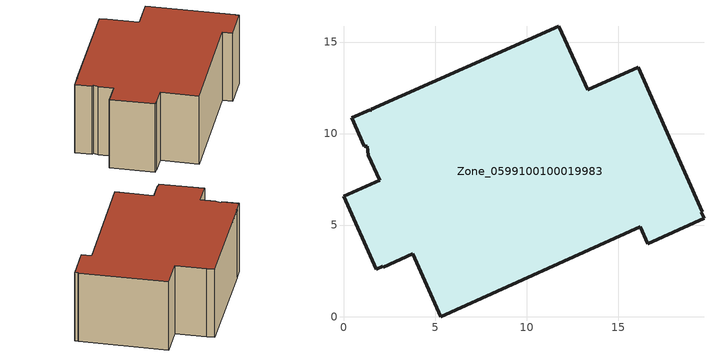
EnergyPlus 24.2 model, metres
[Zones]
Zone_0599100100019983
 floor ground (C_G): 0,6.58 1.97,7.45 1.36,8.82 1.3,9.3 1.14,9.31 0.45,10.86 1.45,11.3 1.55,11.26 1.52,11.33 11.75,15.85 12.09,15.16 13.34,12.38 16.09,13.62 19.59,5.72 19.54,5.69 19.69,5.37 16.61,3.98 16.2,4.9 5.32,0 3.79,3.43 2.18,2.7 2.15,2.76 1.79,2.58 z0
 wall outside (C_F): 5.32,0 16.2,4.9 16.61,3.98 19.69,5.37 19.54,5.69 19.59,5.72 16.09,13.62 13.34,12.38 12.09,15.16 11.75,15.85 1.52,11.33 1.55,11.26 1.45,11.3 0.45,10.86 1.14,9.31 1.3,9.3 1.36,8.82 1.97,7.45 0,6.58 1.79,2.58 2.15,2.76 2.18,2.7 3.79,3.43 5.32,0 z0:7.41
 roof outside (C_R): 3.79,3.43 5.32,0 16.2,4.9 16.61,3.98 19.69,5.37 19.54,5.69 19.59,5.72 16.09,13.62 13.34,12.38 12.09,15.16 11.75,15.85 1.52,11.33 1.55,11.26 1.45,11.3 0.45,10.86 1.14,9.31 1.3,9.3 1.36,8.82 1.97,7.45 0,6.58 1.79,2.58 2.15,2.76 2.18,2.7 z7.41
[BUILDING]
Pand.0599100100019983: North Axis=0; Terrain=City; Loads Convergence Tolerance Value=0.04; Temperature Convergence Tolerance Value=0.4; Solar Distribution=FullExterior; Maximum Number of Warmup Days=25; Minimum Number of Warmup Days=1
[Site:Location]
Rotterdam.The.Hague.AP_ZH_NLD Design_Conditions: Latitude=51.96; Longitude=4.45; Time Zone=1; Elevation=-4.5
[SITE:GROUNDTEMPERATURE:BUILDINGSURFACE]
18, 18, 18, 18, 18, 18, 18, 18, 18, 18, 18, 18
[MATERIAL] Thermal Absorptance=0.9; Solar Absorptance=0.7; Visible Absorptance=0.7
Name | Roughness | Thickness | Conductivity | Density | Specific Heat
G.D.2015-2018 | MediumSmooth | 0.15 | 0.0428571 | 540 | 1210
F.D.2015-2018 | Rough | 0.3 | 0.0666667 | 1920 | 840
R.D.2015-2018 | MediumRough | 0.2 | 0.0333333 | 1500 | 1000
[CONSTRUCTION]
C_G: G.D.2015-2018
C_F: F.D.2015-2018
C_R: R.D.2015-2018
[ZONE]
Zone_0599100100019983: Type=1; Multiplier=1; Ceiling Height=Autocalculate; Volume=Autocalculate; Floor Area=autocalculate; Part of Total Floor Area=Yes
[ZONEINFILTRATION:DESIGNFLOWRATE]
Infil_Zone_0599100100019983: Zone or ZoneList or Space or SpaceList=Zone_0599100100019983; Schedule=AlwaysOn; Design Flow Rate Calculation Method=Flow/Area; Flow Rate per Floor Area=0.0021; Constant Term Coefficient=1; Temperature Term Coefficient=0; Velocity Term Coefficient=0; Velocity Squared Term Coefficient=0
[HVACTEMPLATE:ZONE:IDEALLOADSAIRSYSTEM]
Zone_0599100100019983: Maximum Heating Supply Air Temperature=50; Minimum Cooling Supply Air Temperature=13; Maximum Heating Supply Air Humidity Ratio=0.0156; Minimum Cooling Supply Air Humidity Ratio=0.0077; Heating Limit=NoLimit; Cooling Limit=NoLimit; Dehumidification Control Type=ConstantSensibleHeatRatio; Cooling Sensible Heat Ratio=0.7; Dehumidification Setpoint=60; Humidification Control Type=None; Humidification Setpoint=30; Outdoor Air Method=None; Outdoor Air Flow Rate per Person=0.00944; Outdoor Air Flow Rate per Zone Floor Area=0; Outdoor Air Flow Rate per Zone=0; Demand Controlled Ventilation Type=None; Outdoor Air Economizer Type=NoEconomizer; Heat Recovery Type=None; Sensible Heat Recovery Effectiveness=0.7; Latent Heat Recovery Effectiveness=0.65
[ZONECONTROL:THERMOSTAT]
ThermostatControl_Zone_0599100100019983: Zone or ZoneList=Zone_0599100100019983; Control Type Schedule=DualSetpointControlType; Control 1=Thermostat_Zone_0599100100019983; Temperature Difference Between Cutout And Setpoint=0
[THERMOSTATSETPOINT:DUALSETPOINT]
Thermostat_Zone_0599100100019983: Heating Setpoint Temperature Schedule=HeatingSetpoint_Zone_0599100100019983; Cooling Setpoint Temperature Schedule=CoolingSetpoint_Zone_0599100100019983
[SCHEDULE:COMPACT]
HeatingSetpoint_Zone_0599100100019983: Through: 12/31, For: AllDays, Until: 24:00, 21
CoolingSetpoint_Zone_0599100100019983: Through: 12/31, For: AllDays, Until: 24:00, 24
DualSetpointControlType: Through: 12/31, For: AllDays, Until: 24:00, 4
AlwaysOn: Through: 12/31, For: AllDays, Until: 24:00, 1
